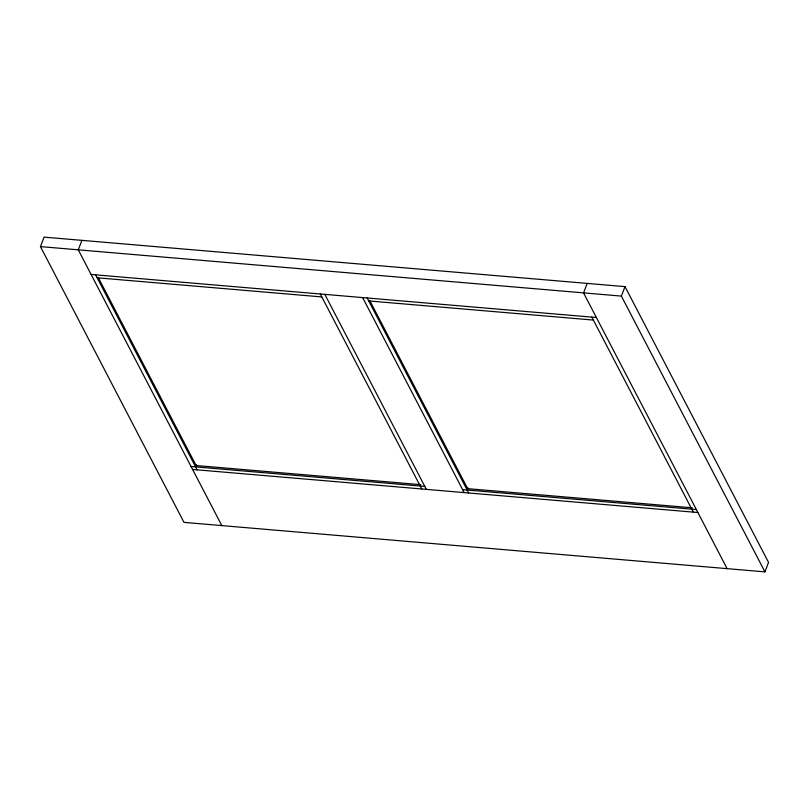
<?xml version="1.0" encoding="UTF-8"?>
<svg xmlns="http://www.w3.org/2000/svg" width="809" height="809" viewBox="0 0 809 809"><rect width="100%" height="100%" fill="white"/><g stroke="black" fill="none" stroke-linecap="round" stroke-linejoin="round"><path stroke-width="1.21" d="M40.45 246.603L44.07 237.128L625.003 286.629L768.55 562.397L764.93 571.872L183.997 522.371L40.45 246.603L621.383 296.104L764.93 571.872M81.891 240.354L78.271 249.829L221.818 525.587M195.596 466.884L196.425 464.72M467.157 490.021L467.986 487.857M587.182 283.413L583.562 292.888L727.109 568.646M621.383 296.104L625.003 286.629M91.083 274.453L596.375 317.502M97.161 277.79L321.82 296.933M368.722 300.928L593.371 320.071M420.771 484.672L196.122 465.529L98.263 277.558M692.332 507.809L467.673 488.666L369.814 300.695M191.066 466.5L424.796 486.411M462.617 489.637L696.347 509.559M192.603 469.453L697.884 512.512M591.834 317.118L693.343 512.117M367.185 297.975L468.694 492.974M362.644 297.591L464.154 492.59M324.824 294.365L426.333 489.374M320.283 293.98L421.792 488.98M95.624 274.838L197.143 469.837"/></g></svg>
